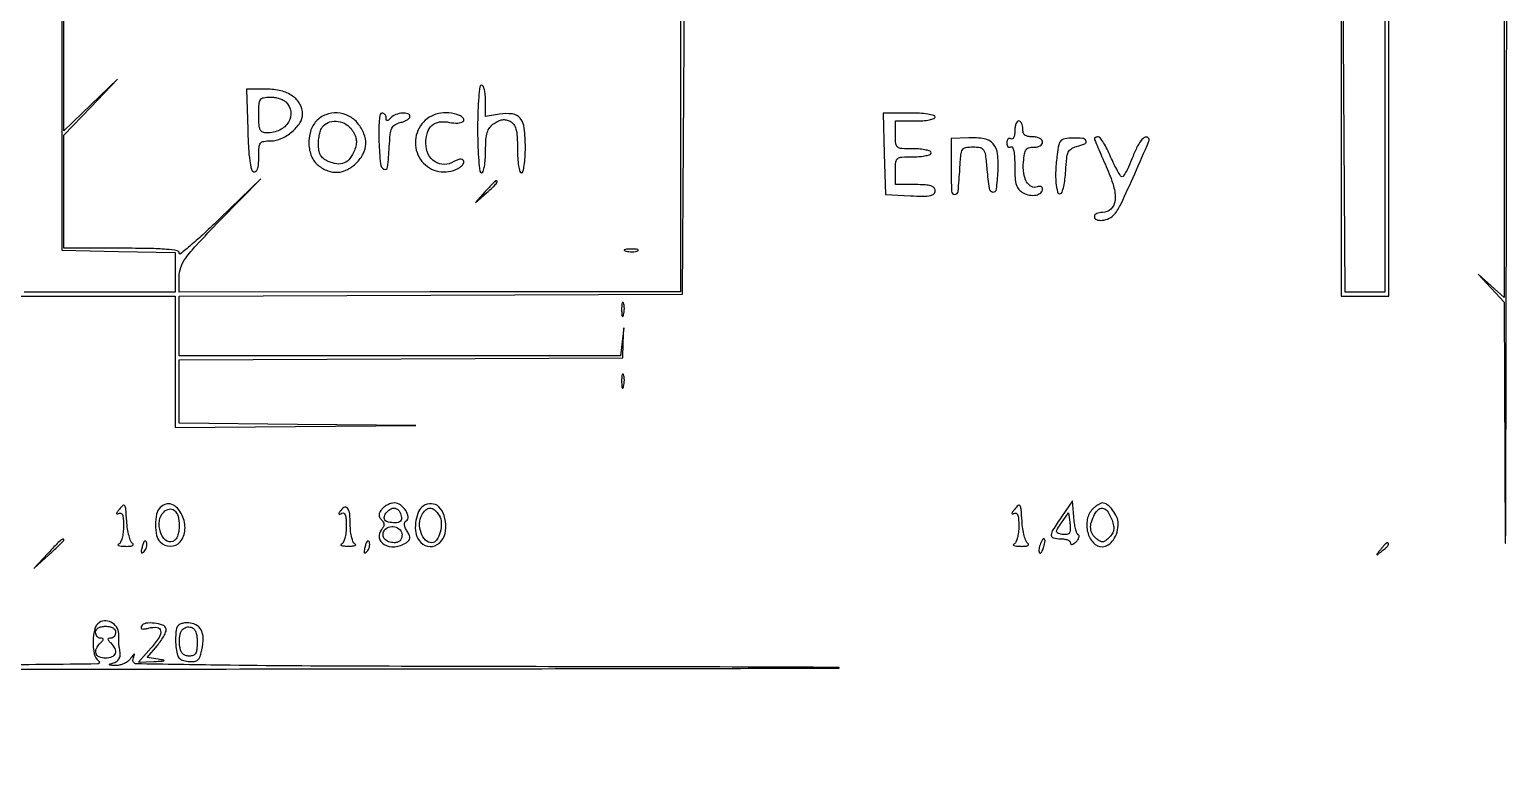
# Model space of a CAD drawing. Extents: x 0 to 680, y 0 to 655.
# Drawn here: x 308.4 to 679.8, y 0 to 189 of the extents above; entities that cross this region are included whole.
import ezdxf

# ---------------------------------------------------------------- set-up
doc = ezdxf.new("R2010")
doc.units = 0

msp = doc.modelspace()

# ---------------------------------------------------------------- linework, layer by layer
for points in [[(649.853125, 534.9125, 0.000004), (649.706078, 605.794351, 0.413604)], [(649.293922, 605.794352, 0.000004), (649.146875, 535.059375, 0.000324)], [(638, 198.955438), (638, 160.477719), (638, 122), (644, 122), (650, 122), (650, 364, 0.000194)], [(472, 200), (472, 161.528365), (472, 123.05673), (409, 123.030291), (346, 123.003852), (346, 126.734851, -0.084311), (346.419649, 129.205845, -0.071918), (347.641518, 131.552619, -0.032865), (350.252144, 134.720032, -0.004376), (356.25, 140.982868), (366.5, 151.499885), (356.25, 141.518704, -0.005791), (352.317215, 137.776819, -0.010584), (349.010937, 134.831172, -0.006253), (346.338874, 132.607318, -0.631275), (346, 132.768762, 0.365722), (345.476219, 133.389073, 0.020913), (342.80581, 133.728772, 0.017123), (338.571623, 133.942637, 0.004056), (331.5, 134), (317, 134), (317, 148.224904), (317, 162.449808), (323.75, 169.474697), (330.5, 176.499586), (323.75, 170.028681), (317, 163.557777), (317, 181.278888), (317, 199)], [(153.30595, 28.056542, -0.000107), (340.578741, 28.246872, 0.000102), (450.954574, 28.357945, 0.000533), (511.824865, 28.496496, 0.993231), (511.825316, 28.627228, 0.002154), (491.144205, 28.749984, -0.000192), (392.574564, 28.948257, -0.002596), (356.582368, 29.221321, -0.001599), (335.225704, 29.562572, -0.510069), (334.396659, 30.753112, 0.003181), (334.788935, 31.903239, 0.513405), (334.721272, 31.996768, 0.228288), (334.558041, 31.917313, 0.001825), (333.642211, 30.75, -0.075275), (332.944899, 30.088667, -0.049533), (331.977816, 29.548138, -0.048878), (330.904827, 29.200868, -0.066054), (329.889757, 29.116001, -0.00713), (328.761197, 29.186927, -0.164887), (328.468804, 29.31188, -0.573756), (328.499972, 29.464314, -0.017926), (329.25, 29.689326, 0.092276), (330.300689, 30.183509, 0.131245), (330.951191, 30.977923, 0.113151), (331.175544, 32.085905, 0.057642), (330.975238, 33.5, -0.041617), (330.882651, 34.030827, -0.012143), (330.82857, 34.858977, -0.012112), (330.812885, 35.79798, -0.012693), (330.843302, 36.722049, 0.136132), (330.4688, 38.459402, 0.126315), (329.246115, 39.814135, 0.131991), (327.567961, 40.375516, 0.154576), (325.946118, 39.967658, 0.195883), (324.763081, 38.34793, 0.05702), (324.354445, 35.223476, 0.056878), (324.664796, 32.050539, 0.17534), (325.789348, 30.25, -0.70842), (325.541204, 29.519045, -0.000551), (297.782974, 29.249416, -0.001834)]]:
    msp.add_lwpolyline(points, format="xyb")
for points in [[(679, 388.312909), (679, 121.625818), (675.75, 124.560813), (672.5, 127.495808), (675.742111, 123.958437), (678.984221, 120.421065), (679.250065, 59.960532, 0.996152), (679.369255, 59.960597, 0.000353), (679.508918, 113.536844, 0.000202), (679.646447, 205.449246, 0.000088), (679.757954, 327.25, 0.000143), (679.814838, 452.926035, 0.000238), (679.782024, 558.723438, 0.000002), (679.705971, 654.794193, 0.41398), (679.5, 655, 0.41366), (679.293906, 654.794295, 0.000003), (679.146875, 576.660667, 0.000293), (679.035929, 490.574314, 0.000176)], [(421, 164, 0.007181), (421.064968, 159.476434, 0.015486), (421.272727, 156, 0.010792), (421.56833, 153.377449, 0.375539), (422, 153, 0.331214), (422.3909, 153.290849, 0.027443), (422.70625, 154.598968, 0.028146), (422.927848, 156.356706, 0.017284), (423, 158.443296, -0.01571), (423.091099, 161.341904, -0.059491), (423.418269, 163.122864, -0.0909), (424.066944, 164.363327, -0.074301), (425.154606, 165.395737, -0.041243), (426.258269, 166.040279, -0.079287), (427.238068, 166.330416, -0.089538), (428.177688, 166.284385, -0.066058), (429.154606, 165.917257, -0.113739), (430.070441, 165.117401, -0.091993), (430.631261, 163.935111, -0.052282), (430.921347, 162.078367, -0.012629), (431, 158.964816, 0.015538), (431.071516, 156.663996, 0.025996), (431.291912, 154.741204, 0.02422), (431.605407, 153.302417, 0.339129), (432, 153, 0.344), (432.399236, 153.31154, 0.0225), (432.7108, 154.844389, 0.024672), (432.929391, 156.894937, 0.014218), (433, 159.377555, 0.028243), (432.728154, 164.18641, 0.138678), (431.707983, 166.678591, 0.200372), (429.768374, 167.76646, 0.06924), (426.491536, 167.692339), (423, 167.125741), (423, 171.062871, 0.02398), (422.927594, 172.571695, 0.038226), (422.70625, 173.843468, 0.044791), (422.386949, 174.751153, 0.293795), (422, 175, 0.375539), (421.56833, 174.622551, 0.010792), (421.272727, 172, 0.015486), (421.064968, 168.523566, 0.007181)], [(363.215017, 163.831215, 0.007237), (363.413044, 159.173712, 0.02177), (363.732163, 156.009099, 0.025935), (364.152632, 153.890192, 0.256094), (364.75, 153.247882, 0.254334), (365.298824, 153.34655, 0.142562), (365.69885, 153.916963, 0.064151), (365.933483, 155.072954, 0.018033), (366, 156.916667, -0.015023), (366.075449, 159.427214, -0.146213), (366.436456, 160.414801, -0.202214), (367.228803, 160.880037, -0.032982), (369.045455, 161, 0.109129), (371.659637, 161.577446, 0.067611), (374.31839, 163.280926, 0.069862), (376.328069, 165.54261, 0.147805), (377, 167.765984, 0.131049), (376.333654, 170.264669, 0.112371), (374.4832, 172.270897, 0.091477), (371.582687, 173.564514, 0.059338), (367.926062, 174), (362.930034, 174)], [(372.8, 170.8, -0.162839), (374.020915, 168.351476, -0.173002), (373.481686, 165.730508, -0.145884), (371.266087, 163.72546, -0.111921), (368.065741, 163, -0.094938), (366.983126, 163.207431, -0.192793), (366.364763, 163.794599, -0.094128), (366.068994, 164.989474, -0.013738), (366, 167.5, -0.012309), (366.06817, 170.268699, -0.127526), (366.405556, 171.348214, -0.213217), (367.158693, 171.856917, -0.043506), (368.8, 172, -0.038105), (369.960023, 171.911466, -0.034792), (371.13, 171.6475, -0.036597), (372.142664, 171.260981, -0.087124)], [(380.454988, 165.950262, 0.110072), (378.997914, 163.383467, 0.084742), (378.585705, 160.17973, 0.086921), (379.257552, 157.096108, 0.126216), (380.910784, 154.871159, 0.079585), (383.324041, 153.483571, 0.106264), (385.815412, 153.103835, 0.105159), (388.262156, 153.781055, 0.076606), (390.545455, 155.454545, 0.076778), (392.24383, 157.773454, 0.110539), (392.892335, 160.224007, 0.10739), (392.441113, 162.769539, 0.069391), (390.92742, 165.365141, 0.108405), (388.636786, 167.249198, 0.104511), (385.737185, 168.033238, 0.106589), (382.814803, 167.571931, 0.117105)], [(396.20619, 160.75, 0.012205), (396.567705, 155.188612, 0.262468), (397.466419, 153.882487, 0.517833), (398.368007, 154.376038, 0.014981), (398.799708, 159.481923, -0.012032), (399.048633, 162.648332, -0.080121), (399.45786, 164.171827, -0.149453), (400.214973, 165.036756, -0.077443), (401.549708, 165.601832, 0.032182), (402.487893, 165.902613, 0.044199), (403.280227, 166.29807, 0.051752), (403.834338, 166.723416, 0.206018), (404, 167.108408, 0.325171), (403.500465, 167.795301, 0.094634), (402.123556, 167.967677, 0.07374), (400.458921, 167.610476, 0.107109), (399.2, 166.8, -0.018208), (398.578624, 166.222304, -0.180052), (398.25, 166.1, -0.354955), (398.056215, 166.257401, -0.051663), (398, 166.8, 0.085688), (397.920889, 167.258233, 0.093769), (397.693381, 167.6475, 0.100341), (397.354358, 167.907848, 0.11421), (396.95619, 168, 0.352075), (396.518111, 167.647879, 0.028414), (396.265892, 166.083942, 0.025333), (396.146826, 163.81488, 0.010569)], [(406.994424, 165.265782, 0.167718), (405.348862, 160.526204, 0.17254), (407.004084, 155.845221, 0.17576), (411.210399, 153.316789, 0.172857), (416.09375, 154.050173, 0.047217), (416.802647, 154.52048, 0.069911), (417.31088, 155.064854, 0.093496), (417.550722, 155.594748, 0.20067), (417.481648, 156.029695, 0.180581), (417.11423, 156.314797, 0.100811), (416.543594, 156.373006, 0.072728), (415.823155, 156.193272, 0.042165), (415.027733, 155.785247, -0.137159), (412.629402, 155.080955, -0.148495), (410.295593, 155.756663, -0.13764), (408.608835, 157.677612, -0.112221), (408, 160.356116, -0.069742), (408.38166, 163.079034, -0.142358), (409.520528, 164.890191, -0.150771), (411.399988, 165.746155, -0.081547), (413.963708, 165.657258, 0.053182), (416.013905, 165.4699, 0.151671), (417.360569, 165.910465, 0.43689), (417.45672, 166.647204, 0.128289), (416.412469, 167.395215, 0.067005), (413.72419, 168.032029, 0.080461), (411.133059, 167.871727, 0.084932), (408.835052, 166.922226, 0.085961)], [(523.215017, 157.75), (523.5, 147.5), (529.75, 147.202283, 0.008792), (533.067686, 147.10267, 0.052505), (534.788539, 147.262273, 0.134036), (535.663962, 147.700238, 0.213256), (536, 148.452283, 0.18943), (535.710037, 149.190174, 0.131185), (534.942359, 149.672614, 0.061386), (533.501107, 149.931262, 0.013739), (531, 150), (526, 150), (526, 153.5, -0.023974), (526.105988, 155.709242, -0.206324), (526.571429, 156.555556, -0.154453), (527.5825, 156.929858, -0.012019), (530.5, 157, 0.020945), (532.224757, 157.072283, 0.033738), (533.678125, 157.29375, 0.036969), (534.732972, 157.611488, 0.31052), (535, 158, 0.31052), (534.732972, 158.388512, 0.036969), (533.678125, 158.70625, 0.033738), (532.224757, 158.927717, 0.020945), (530.5, 159, -0.012019), (527.5825, 159.070142, -0.154453), (526.571429, 159.444444, -0.206324), (526.105988, 160.290758, -0.023974), (526, 162.5), (526, 166), (531, 166, 0.01883), (532.916554, 166.072205, 0.03053), (534.53125, 166.29375, 0.031449), (535.719449, 166.610183, 0.322437), (536, 167, 0.345724), (535.685178, 167.400888, 0.021881), (534.116254, 167.711744, 0.024198), (532.017007, 167.929709, 0.013769), (529.465017, 168), (522.930034, 168)], [(389.503515, 163.634979, -0.041349), (390.201651, 162.349082, -0.077173), (390.506361, 161.206855, -0.07689), (390.450899, 160.023177, -0.040778), (390.041576, 158.609354, -0.070855), (388.924027, 156.5868, -0.132886), (387.459026, 155.449086, -0.134078), (385.629935, 155.210854, -0.072747), (383.43623, 155.847102, -0.058274), (382.255195, 156.561392, -0.1023), (381.516921, 157.426343, -0.089375), (381.123001, 158.597823, -0.036542), (381, 160.278561, -0.032511), (381.088497, 161.63813, -0.032367), (381.3525, 162.976827, -0.034151), (381.738142, 164.111224, -0.097665), (382.2, 164.8, -0.12835), (383.890398, 165.790644, -0.108667), (385.963662, 165.911658, -0.103359), (387.980682, 165.142833, -0.10554)], [(556, 163.440983, -0.035659), (555.931329, 162.479336, -0.083483), (555.712684, 161.794783, -0.1651), (555.384801, 161.478234, -0.253782), (555, 161.5, 0.146489), (554.620597, 161.602013, 0.191582), (554.29375, 161.461189, 0.134005), (554.072951, 161.074636, 0.063222), (554, 160.5, 0.063222), (554.072951, 159.925364, 0.134005), (554.29375, 159.538811, 0.191582), (554.620597, 159.397987, 0.146489), (555, 159.5, -0.43839), (555.415382, 159.383813, -0.067767), (555.732713, 158.476392, -0.036756), (555.938276, 156.874241, -0.013533), (556, 154.594201, 0.01395), (556.082918, 151.622767, 0.062002), (556.394389, 149.907609, 0.105127), (557.020667, 148.795742, 0.089473), (558.078141, 147.95818, 0.077183), (559.737914, 147.376028, 0.095194), (561.37495, 147.386734, 0.129145), (562.551234, 147.959629, 0.21856), (563, 148.93723, 0.155987), (562.891813, 149.275572, 0.152141), (562.606438, 149.492456, 0.113288), (562.172774, 149.545754, 0.065865), (561.660214, 149.423106, -0.216149), (560.19815, 149.509969, -0.145714), (558.984636, 150.697272, -0.093608), (558.257222, 152.890463, -0.053987), (558.185474, 155.680212, -0.019852), (558.439264, 157.752622, -0.11031), (558.853936, 158.786964, -0.17954), (559.562762, 159.287121, -0.073749), (560.75, 159.420599, 0.056762), (561.614109, 159.488248, 0.079056), (562.341809, 159.753314, 0.100405), (562.826851, 160.167896, 0.167393), (563, 160.670599, 0.176648), (562.811715, 161.186906, 0.095965), (562.279863, 161.61706, 0.073275), (561.474681, 161.904098, 0.049078), (560.5, 162, -0.044917), (559.317234, 162.106468, -0.124434), (558.5625, 162.45, -0.149477), (558.142566, 163.064742, -0.07578), (558, 164, 0.048028), (557.926307, 164.765418, 0.068025), (557.70625, 165.4125, 0.088204), (557.381882, 165.848523, 0.191087), (557, 166, 0.230178), (556.616918, 165.813779, 0.073461), (556.29375, 165.248289, 0.055981), (556.073066, 164.420991, 0.037227)], [(540, 154.082516, 0.009571), (540.10942, 148.367065, 0.392154), (540.915537, 147.561489, 0.397736), (541.764805, 148.305592, 0.009597), (542.192716, 154, -0.008798), (542.451557, 157.519727, -0.113076), (542.859326, 158.76606, -0.216042), (543.688541, 159.338066, -0.044608), (545.5, 159.5, -0.048071), (547.307079, 159.325863, -0.211402), (548.165273, 158.727582, -0.106712), (548.617927, 157.417624, -0.008408), (549, 153.730989, 0.015668), (549.552622, 149.060998, 0.335149), (550.487417, 148.14561, 0.41568), (551.392714, 148.847864, 0.017062), (551.796388, 153.370682, 0.04098), (551.677824, 157.75795, 0.153745), (550.582776, 160.249899, 0.171526), (548.34349, 161.508104, 0.053969), (544.452283, 161.758804), (540, 161.565031)], [(566.646047, 157.554198, 0.019366), (566.296409, 153.653707, 0.034377), (566.354637, 150.428708, 0.042769), (566.743954, 148.19114, 0.40731), (567.5, 147.738499, 0.2615), (567.907133, 148.114504, 0.022762), (568.294289, 149.524011, 0.025299), (568.612331, 151.355261, 0.016747), (568.799708, 153.481923, -0.012032), (569.048633, 156.648332, -0.080121), (569.45786, 158.171827, -0.149453), (570.214973, 159.036756, -0.077443), (571.549708, 159.601832, 0.039192), (573.610192, 160.294383, 0.422365), (573.895968, 161.033519, 0.268963), (573.051831, 161.629764, 0.029462), (570.584181, 161.705221, 0.029847), (568.548124, 161.525552, 0.167546), (567.592451, 161.028381, 0.13993), (567.054216, 159.997127, 0.018715)], [(576, 161.593217, 0.099233), (576.059595, 161.295895, 0.001065), (576.871679, 159.363119, 0.003317), (577.830078, 157.136943, 0.002146), (578.967418, 154.572619, -0.032378), (580.806072, 149.643227, -0.093662), (581.188059, 146.036017, -0.180972), (580.172143, 143.874403, -0.195792), (578.024751, 143, 0.047419), (577.24983, 142.926343, 0.067405), (576.594771, 142.70625, 0.087565), (576.15314, 142.381925, 0.193015), (576, 142, 0.316244), (576.553514, 141.212385, 0.114411), (577.986385, 141.04281, 0.083426), (579.737726, 141.539783, 0.109208), (581.047872, 142.557682, 0.06405), (582.711135, 145.182556, 0.005034), (586.142186, 152.727287, 0.001743), (589.72363, 160.894681, 0.308013), (589.555849, 161.777485, 0.327272), (588.740687, 161.903043, 0.107913), (587.752795, 161.079803, 0.054115), (586.630486, 159.261296, 0.020004), (585.4429, 156.489658, -0.013477), (584.732153, 154.769201, -0.020449), (584.014284, 153.318837, -0.015991), (583.357106, 152.203558, -0.257031), (582.987286, 152, -0.254205), (582.604607, 152.207999, -0.012673), (581.832117, 153.46875, -0.017836), (580.973301, 155.083886, -0.011696), (580.095346, 157, 0.015339), (579.200627, 158.915727, 0.022685), (578.290659, 160.53125, 0.019297), (577.459811, 161.753755, 0.238178), (576.972202, 162, 0.039941), (576.599945, 161.970216, 0.059219), (576.285584, 161.880508, 0.077885), (576.071731, 161.748882, 0.21932)], [(422.924314, 148.25), (420.5, 145.5), (423.25, 147.924314, 0.007047), (424.901388, 149.422009, 0.038158), (425.720118, 150.311864, 0.157803), (425.891157, 150.773973, 0.426412), (425.674314, 151, 0.194102), (425.471891, 150.918342, 0.004632), (424.732156, 150.192187, 0.009492), (423.876984, 149.303915, 0.006223)], [(458.269032, 133.307009, 0.037336), (459.036634, 133.167106, 0.029507), (459.880008, 133.127736, 0.030339), (460.671085, 133.185595, 0.06278), (461.269032, 133.344063, 0.31318), (461.386009, 133.52287, 0.333666), (461.257153, 133.684921, 0.052471), (460.580113, 133.787295, 0.014395), (459.5, 133.805051, 0.012823), (458.431793, 133.764444, 0.080377), (457.900903, 133.643467, 0.597527), (457.883358, 133.48334, 0.087174)], [(457.194949, 118.5, 0.012823), (457.235556, 117.431793, 0.080377), (457.356533, 116.900903, 0.597527), (457.51666, 116.883358, 0.087174), (457.692991, 117.269032, 0.037336), (457.832894, 118.036634, 0.029507), (457.872264, 118.880008, 0.030339), (457.814405, 119.671085, 0.06278), (457.655937, 120.269032, 0.31318), (457.47713, 120.386009, 0.333666), (457.315079, 120.257153, 0.052471), (457.212705, 119.580113, 0.014395)], [(457.194949, 100.5, 0.012823), (457.235556, 99.431793, 0.080377), (457.356533, 98.900903, 0.597527), (457.51666, 98.883358, 0.087174), (457.692991, 99.269032, 0.037336), (457.832894, 100.036634, 0.029507), (457.872264, 100.880008, 0.030339), (457.814405, 101.671085, 0.06278), (457.655937, 102.269032, 0.31318), (457.47713, 102.386009, 0.333666), (457.315079, 102.257153, 0.052471), (457.212705, 101.580113, 0.014395)], [(331, 68.473159, 0.015389), (330.462579, 67.764239, 0.099223), (330.280261, 67.356068, 0.533636), (330.394414, 67.235507, 0.093597), (330.75, 67.367059, -0.2149), (331.313837, 67.433691, -0.22763), (331.71862, 67.054045, -0.077395), (331.942559, 66.030127, -0.01521), (332, 64.14235, -0.028227), (331.910387, 62.556249, -0.039825), (331.63968, 61.167288, -0.045728), (331.241141, 60.119571, -0.185171), (330.75, 59.662281, 0.302003), (330.617967, 59.469571, 0.328904), (330.748438, 59.287365, 0.057351), (331.421555, 59.151423, 0.015875), (332.5, 59.09426, 0.020608), (333.614128, 59.116549, 0.075746), (334.301369, 59.264767, 0.31102), (334.467409, 59.505343, 0.256792), (334.314212, 59.784645, -0.160209), (333.834917, 60.369299, -0.027373), (333.384449, 61.755308, -0.027439), (333.021368, 63.504666, -0.021426), (332.814212, 65.434449, 0.005195), (332.588582, 68.458136, 0.113828), (332.318519, 69.296732, 0.465251), (331.870274, 69.369821, 0.045548)], [(341.229187, 68.829187, 0.143895), (340.328974, 67.179676, 0.052639), (340.03807, 64.510614, 0.05264), (340.310588, 61.842899, 0.14562), (341.2, 60.2, 0.197573), (343.808959, 59.111449, 0.223292), (346.254189, 60.245406, 0.162442), (347.457049, 63.300121, 0.125654), (346.752722, 66.830055, 0.066387), (345.55944, 68.653297, 0.128559), (344.134275, 69.63455, 0.161652), (342.640641, 69.674486, 0.123522)], [(346, 64.361626, -0.033318), (345.89925, 62.851381, -0.061118), (345.588274, 61.659923, -0.080054), (345.082744, 60.811117, -0.12755), (344.399075, 60.322898, -0.279035), (342.582204, 60.649421, -0.138418), (341.26415, 62.689285, -0.108787), (341.031735, 65.522319, -0.164082), (342.121855, 67.721855, -0.148084), (343.506549, 68.462867, -0.231851), (344.787496, 68.124415, -0.150503), (345.699985, 66.662692, -0.064916)], [(386.404508, 67.845492, 0.029004), (386.156574, 67.386848, 0.315645), (386.190983, 67.190983, 0.315645), (386.386848, 67.156574, 0.029004), (386.845492, 67.404508, -0.264576), (387.3466, 67.422694, -0.18963), (387.72227, 66.989992, -0.068525), (387.940506, 65.931447, -0.016622), (388, 64.14235, -0.028227), (387.910387, 62.556249, -0.039825), (387.63968, 61.167288, -0.045728), (387.241141, 60.119571, -0.185171), (386.75, 59.662281, 0.300911), (386.622367, 59.476791, 0.339254), (386.748438, 59.306058, 0.055175), (387.420974, 59.190351, 0.015036), (388.5, 59.157895, 0.015036), (389.579026, 59.190351, 0.055175), (390.251562, 59.306058, 0.339254), (390.377633, 59.476791, 0.300911), (390.25, 59.662281, -0.191197), (389.744128, 60.144401, -0.045744), (389.349305, 61.25993, -0.038427), (389.086009, 62.776198, -0.023784), (389, 64.583333, 0.028755), (388.843519, 67.302042, 0.140179), (388.258138, 68.711957, 0.381743), (387.40965, 68.857068, 0.114817)], [(396.964826, 68.457618, 0.042914), (396.410785, 67.659733, 0.117178), (396.217008, 67.00532, 0.139269), (396.352798, 66.404202, 0.071741), (396.818588, 65.781412, -0.064058), (397.282587, 65.180406, -0.1284), (397.443817, 64.607018, -0.122716), (397.306919, 64.010268, -0.05581), (396.864331, 63.336529, 0.215465), (396.293465, 61.259973, 0.232736), (397.495856, 59.55234, 0.150918), (400.175037, 59.008129, 0.117379), (403, 59.9848, 0.059552), (403.71053, 60.56589, 0.170248), (403.972304, 61.1381, 0.13199), (403.850216, 61.846483, 0.030415), (403.270479, 62.923127, -0.037308), (402.813687, 63.800162, -0.077768), (402.623278, 64.544708, -0.114146), (402.699934, 65.121348, -0.165937), (403.023183, 65.514328, 0.29583), (403.511386, 66.54606, 0.112029), (402.92901, 68.11027, 0.090951), (401.596624, 69.50947, 0.158418), (400.087261, 70, 0.070251), (399.288123, 69.887163, 0.044597), (398.410068, 69.546925, 0.04403), (397.590376, 69.047955, 0.060889)], [(401.823324, 66.667134, -0.087123), (401.836009, 65.952728, -0.152048), (401.576558, 65.4262, -0.137579), (401.040249, 65.106371, -0.066169), (400.239991, 65, -0.051962), (398.598885, 65.171013, -0.178066), (397.705076, 65.731511, -0.247694), (397.554812, 66.593217, -0.095224), (398.158761, 67.691296, -0.105157), (399.240542, 68.545752, -0.184943), (400.359912, 68.650414, -0.179732), (401.285623, 67.978027, -0.099168)], [(407.329284, 69.22467, 0.148226), (406.180635, 67.888133, 0.061985), (405.490398, 65.590343, 0.060454), (405.371968, 63.085389, 0.104851), (405.950153, 61.093141, 0.163715), (407.844499, 59.311137, 0.2008), (410.252538, 59.229306, 0.174391), (412.251411, 60.939312, 0.130182), (413, 63.765741, 0.069162), (412.569014, 66.86659, 0.132827), (411.287062, 69.003671, 0.184541), (409.425647, 69.79373, 0.151895)], [(411.325812, 66.845258, -0.136182), (411.875819, 65.015835, -0.072005), (411.58426, 62.645942, -0.078803), (410.691448, 60.665085, -0.252697), (409.459509, 60, -0.20571), (407.926987, 60.65837, -0.103854), (406.803161, 62.481907, -0.091302), (406.416252, 64.830929, -0.118688), (406.964823, 66.934272, -0.076798), (407.961044, 68.259278, -0.200946), (409.046864, 68.688193, -0.184673), (410.182001, 68.227364, -0.064383)], [(556, 68.473159, 0.015389), (555.462579, 67.764239, 0.099223), (555.280261, 67.356068, 0.533636), (555.394414, 67.235507, 0.093597), (555.75, 67.367059, -0.2149), (556.313837, 67.433691, -0.22763), (556.71862, 67.054045, -0.077395), (556.942559, 66.030127, -0.01521), (557, 64.14235, -0.028227), (556.910387, 62.556249, -0.039825), (556.63968, 61.167288, -0.045728), (556.241141, 60.119571, -0.185171), (555.75, 59.662281, 0.302003), (555.617967, 59.469571, 0.328904), (555.748438, 59.287365, 0.057351), (556.421555, 59.151423, 0.015875), (557.5, 59.09426, 0.020608), (558.614128, 59.116549, 0.075746), (559.301369, 59.264767, 0.31102), (559.467409, 59.505343, 0.256792), (559.314212, 59.784645, -0.160209), (558.834917, 60.369299, -0.027373), (558.384449, 61.755308, -0.027439), (558.021368, 63.504666, -0.021426), (557.814212, 65.434449, 0.005195), (557.588582, 68.458136, 0.113828), (557.318519, 69.296732, 0.465251), (556.870274, 69.369821, 0.045548)], [(567.75, 66.517865, 0.009619), (565.595692, 63.266285, 0.130897), (565.171761, 61.922485, 0.358087), (565.699179, 61.217715, 0.060229), (567.5, 61, -0.039681), (568.457267, 60.92391, -0.058915), (569.265625, 60.694668, -0.077483), (569.815764, 60.358371, -0.220329), (570, 59.960573, 0.197282), (570.119674, 59.669071, 0.247291), (570.394288, 59.582067, 0.10782), (570.836167, 59.765176, 0.03513), (571.389335, 60.210573, 0.047859), (571.861959, 60.741857, 0.080883), (572.131194, 61.271918, 0.119485), (572.162572, 61.714884, 0.213616), (571.963831, 62.012976, -0.169561), (571.627982, 62.43428, -0.022281), (571.29303, 63.546454, -0.023821), (571.008301, 64.94861, -0.017877), (570.824496, 66.512976), (570.5, 70.5)], [(569.659072, 62.325739, -0.136425), (569.356945, 62.155063, -0.04136), (568.832511, 62.070229, -0.038004), (568.202444, 62.069139, -0.033382), (567.550933, 62.161603, -0.063179), (566.732718, 62.445441, -0.301444), (566.496903, 62.852441, -0.129105), (566.713532, 63.51228, -0.011005), (567.722664, 65), (569.5, 67.5), (569.830803, 65.164136, -0.022265), (569.920621, 64.232973, -0.028024), (569.916813, 63.366813, -0.028278), (569.834021, 62.662232, -0.154177)], [(575.571429, 68.428571, 0.150812), (574.216452, 65.863787, 0.110132), (574.32251, 62.623202, 0.123018), (575.750528, 59.98987, 0.210293), (578, 59, 0.15085), (579.490227, 59.460072, 0.093568), (580.795454, 60.765512, 0.080007), (581.69247, 62.675603, 0.069957), (582, 64.86283, 0.108939), (581.649789, 66.451128, 0.056945), (580.589679, 68.188735, 0.058043), (579.234817, 69.565071, 0.170963), (578, 70, 0.115276), (577.56769, 69.898988, 0.028815), (576.933036, 69.538393, 0.027899), (576.235965, 69.030055, 0.024887)], [(580.448569, 65.652569, -0.036156), (580.832898, 64.249901, -0.08906), (580.851519, 63.186151, -0.100966), (580.50317, 62.264591, -0.055745), (579.748757, 61.320186, -0.034372), (578.819258, 60.510395, -0.134634), (578.119068, 60.230482, -0.153492), (577.427758, 60.364841, -0.049078), (576.550188, 60.958347, -0.086486), (575.509963, 62.179578, -0.114224), (575.07167, 63.56922, -0.095844), (575.256273, 65.195306, -0.046847), (576.067704, 67.126507, -0.101593), (577.145779, 68.422437, -0.255068), (578.317358, 68.629502, -0.176037), (579.467465, 67.71259, -0.052428)], [(402, 62, -0.072026), (401.87494, 61.136347, -0.121293), (401.507377, 60.507601, -0.12387), (400.896395, 60.129729, -0.077002), (400.059017, 60, -0.084055), (398.628907, 60.242127, -0.133059), (397.609153, 60.939773, -0.167478), (397.220315, 61.929465, -0.150128), (397.5, 63, -0.172127), (398.626156, 63.903824, -0.139409), (400.182221, 63.994745, -0.14748), (401.492312, 63.25932, -0.193987)], [(312.946167, 57.25), (309.5, 53.5), (313.25, 56.946167, 0.004107), (314.687395, 58.289043, 0.006442), (315.898438, 59.469273, 0.00223), (316.919596, 60.49958, 0.196596), (317, 60.696167, 0.503731), (316.749449, 60.881757, 0.102567), (316.17594, 60.568348, 0.026699), (315.052752, 59.505211, 0.004068)], [(336.731213, 59.080159, 0.013933), (336.479614, 57.995419, 0.131195), (336.508441, 57.522275, 0.470166), (336.72933, 57.436586, 0.069225), (337.16845, 57.76845, 0.0741), (337.539971, 58.270088, 0.058506), (337.7862, 58.899953, 0.059552), (337.8766, 59.556574, 0.085105), (337.787763, 60.13671, 0.170804), (337.564152, 60.424773, 0.353106), (337.298474, 60.396366, 0.106885), (337.004403, 59.940026, 0.02593)], [(392.731213, 59.080159, 0.013933), (392.479614, 57.995419, 0.131195), (392.508441, 57.522275, 0.470166), (392.72933, 57.436586, 0.069225), (393.16845, 57.76845, 0.0741), (393.539971, 58.270088, 0.058506), (393.7862, 58.899953, 0.059552), (393.8766, 59.556574, 0.085105), (393.787763, 60.13671, 0.170804), (393.564152, 60.424773, 0.353106), (393.298474, 60.396366, 0.106885), (393.004403, 59.940026, 0.02593)], [(562.345077, 59.456872, 0.036107), (562.155034, 58.82971, 0.043827), (562.072725, 58.221181, 0.049528), (562.09917, 57.714357, 0.159916), (562.249458, 57.417209, 0.354513), (562.4811, 57.393026, 0.101575), (562.756817, 57.665682, 0.055867), (563.039435, 58.212661, 0.027385), (563.279377, 58.960337, 0.022817), (563.602861, 60.476903, 0.322211), (563.370312, 60.947587, 0.420372), (562.945646, 60.812772, 0.025281)], [(647.872445, 58.25, 0.001576), (646.99236, 57.120493, 0.377591), (647, 57, 0.377591), (647.120493, 56.99236, 0.001576), (648.25, 57.872445, 0.017685), (649.306759, 58.76332, 0.065617), (649.869516, 59.426111, 0.241985), (649.90695, 59.806605, 0.307699), (649.622445, 60, 0.184603), (649.410139, 59.91885, 0.013803), (648.952641, 59.485937, 0.017649), (648.425681, 58.920402, 0.012436)], [(330, 37.5, -0.078509), (329.909471, 36.926996, -0.090584), (329.6475, 36.440625, -0.10078), (329.257657, 36.115468, -0.124206), (328.8, 36, 0.051663), (328.257401, 35.943785, 0.354955), (328.1, 35.75, 0.180052), (328.222304, 35.421376, 0.018208), (328.8, 34.8, -0.080953), (329.810476, 33.396035, -0.200607), (329.892863, 32.155856, -0.219262), (329.079047, 31.30187, -0.094728), (327.5, 31, -0.094728), (325.920953, 31.30187, -0.219262), (325.107137, 32.155856, -0.200607), (325.189524, 33.396035, -0.080953), (326.2, 34.8, 0.018208), (326.777696, 35.421376, 0.180052), (326.9, 35.75, 0.354955), (326.742599, 35.943785, 0.051663), (326.2, 36, -0.124206), (325.742343, 36.115468, -0.10078), (325.3525, 36.440625, -0.090584), (325.090529, 36.926996, -0.078509), (325, 37.5, -0.140575), (325.177821, 38.11998, -0.118484), (325.666667, 38.6, -0.088208), (326.456621, 38.90137, -0.04716), (327.5, 39, -0.04716), (328.543379, 38.90137, -0.088208), (329.333333, 38.6, -0.118484), (329.822179, 38.11998, -0.140575)], [(336.510647, 39.017228, 0.157174), (336.406598, 38.595295, 0.320774), (336.613196, 38.345398, 0.105985), (337.223305, 38.316103, 0.020678), (338.307117, 38.540945, -0.082844), (340.468514, 38.715518, -0.354852), (341.334556, 37.881273, -0.179805), (340.928911, 36.177181, -0.03277), (338.918423, 33.55987), (335.792816, 30), (339.646408, 30.149832, 0.002348), (341.750357, 30.241534, 0.110337), (342.160313, 30.354128, 0.713266), (342.139513, 30.486227, 0.006429), (340.719476, 30.7192), (337.938951, 31.138736), (340.510845, 34.195258, 0.023369), (341.468613, 35.447907, 0.030257), (342.219002, 36.684135, 0.031031), (342.700497, 37.753675, 0.171074), (342.714251, 38.375891, 0.230389), (341.813094, 39.3059, 0.061392), (339.745068, 39.780627, 0.061218), (337.614655, 39.739572, 0.222483)], [(345.423856, 38.662167, 0.060788), (345.226925, 37.874451, 0.018221), (345.11912, 36.640075, 0.017975), (345.098405, 35.233874, 0.018574), (345.179541, 33.845196, 0.030285), (345.460728, 32.058031, 0.119574), (345.946141, 31.064907, 0.142171), (346.781746, 30.498493, 0.049656), (348.215122, 30.186943, 0.04117), (349.624175, 30.141133, 0.131438), (350.512283, 30.426767, 0.139906), (351.107024, 31.104544, 0.04912), (351.548001, 32.335231, 0.044658), (352.031914, 35.399112, 0.106887), (351.699859, 37.663959, 0.150676), (350.57662, 39.118303, 0.125536), (348.744314, 39.816971, 0.041824), (347.549259, 39.853936, 0.070623), (346.567463, 39.661359, 0.090041), (345.848776, 39.255292, 0.128321)], [(350.5, 34.986305, -0.022689), (350.417581, 33.170932, -0.107941), (350.106582, 32.185788, -0.176971), (349.501842, 31.676789, -0.087556), (348.5, 31.5, -0.083533), (347.608553, 31.649977, -0.113148), (346.918301, 32.081476, -0.10261), (346.440102, 32.807775, -0.059323), (346.170919, 33.822726, -0.048908), (346.074406, 36.065624, -0.105901), (346.525459, 37.722771, -0.160697), (347.458814, 38.637579, -0.163162), (348.746976, 38.810212, -0.1183), (349.553734, 38.444349, -0.120499), (350.100083, 37.754297, -0.079817), (350.407604, 36.645529, -0.027822)]]:
    msp.add_lwpolyline(points, format="xyb", close=True)
for points in [[(649, 364.5), (649, 123), (644.011883, 123), (639.023765, 123), (638.761883, 161.25), (638.5, 199.5)], [(306, 122), (325.5, 122), (345, 122), (345, 105.5), (345, 89), (375.25, 89.234543), (405.5, 89.469085), (375.75, 89.749423), (346, 90.029761), (346, 98.006485), (346, 105.983208), (401.75, 106.241604), (457.5, 106.5), (457.604845, 110.258654), (457.709689, 114.017307), (457.294479, 110.508654), (456.879269, 107), (401.439635, 107), (346, 107), (346, 114.492543), (346, 121.985085), (409.25, 122.242543), (472.5, 122.5), (472.762288, 160.5), (473.024575, 198.5)], [(316.5, 199.5), (316.5, 166.5), (316.5, 133.5), (330.75, 133.222543), (345, 132.945087), (345, 127.972543), (345, 123), (326.019502, 123), (307.039005, 123)]]:
    msp.add_lwpolyline(points)

doc.saveas('drawing.dxf')
